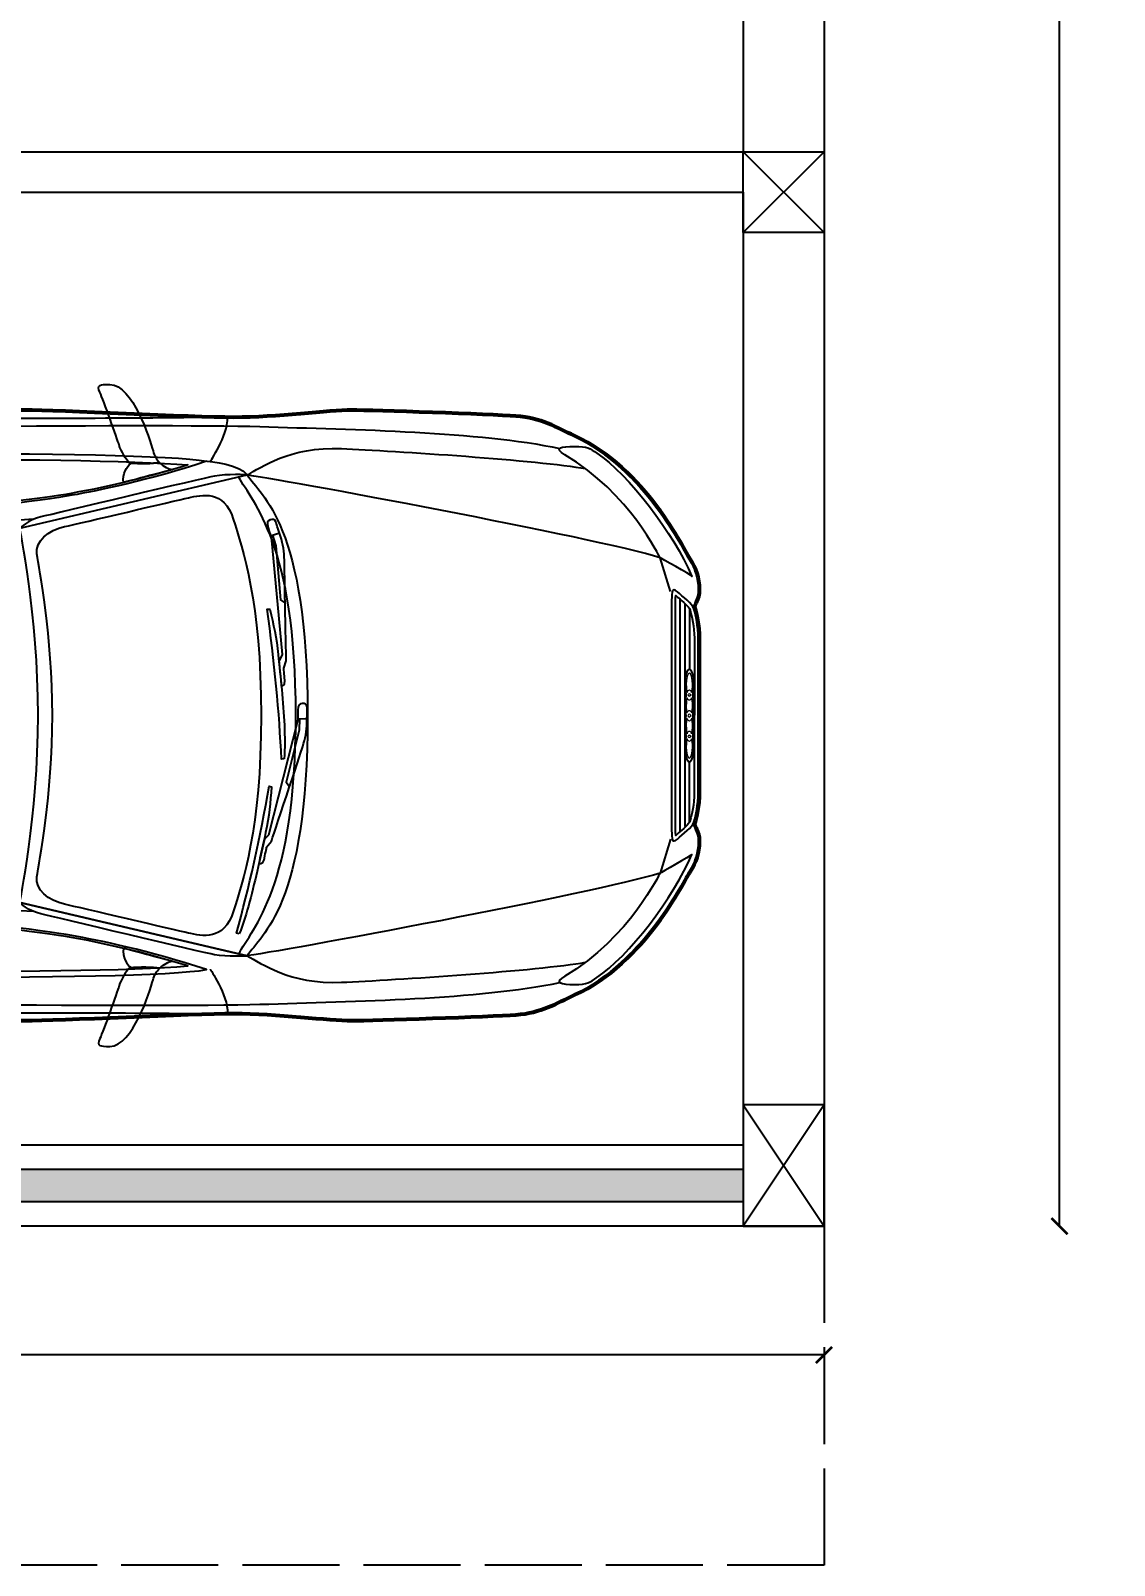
# Model space of a CAD drawing. Header units: inches. Extents: x -19338 to 11623, y -1285 to 3664.
# Drawn here: x 8581.7 to 8715.9, y 1915.4 to 2105.4 of the extents above; entities that cross this region are included whole.
import ezdxf

# ---------------------------------------------------------------- set-up
doc = ezdxf.new("R2010")
doc.units = ezdxf.units.IN
doc.header["$MEASUREMENT"] = 0
doc.linetypes.add('ACAD_ISO02W100', pattern=[15, 12, -3])
doc.layers.get('0').update_dxf_attribs({"color": 18})
doc.layers.add('C', color=141, linetype='Continuous')
doc.layers.add('C1', color=10, linetype='Continuous')
doc.layers.add('Dot Line', color=210, linetype='ACAD_ISO02W100', plot=False)
doc.styles.get("Standard").update_dxf_attribs({"font": 'arial.ttf'})
doc.dimstyles.get("Standard").update_dxf_attribs({"dimtxt": 3, "dimasz": 2, "dimexe": 0.18, "dimexo": 0.0625, "dimgap": 0.09, "dimtad": 0, "dimtih": 1, "dimtoh": 1, "dimdsep": 46, "dimlunit": 3, "dimtxsty": 'Standard', "dimblk": 'ARCHTICK', "dimcen": 0.09, "dimse1": 1, "dimse2": 1, "dimclrd": 2, "dimadec": 0, "dimazin": 0, "dimtfac": 1, "dimtofl": 0, "dimtmove": 0, "dimatfit": 3, "dimfxl": 1, "dimtolj": 1, "dimtzin": 0, "dimarcsym": 0})

# ---------------------------------------------------------------- blocks, each defined once
blk = doc.blocks.new('_ArchTick')
at = {"color": 0, "linetype": 'ByBlock', "const_width": 0.15}
blk.add_lwpolyline([(-0.5, -0.5), (0.5, 0.5)], dxfattribs=at)
blk = doc.blocks.new('*D72')
at = {"color": 2, "lineweight": -2, "transparency": 16777216}
for p, q in [((8307.92, 1941.42), (8491.28, 1941.42)), ((8679.92, 1941.42), (8496.55, 1941.42))]:
    blk.add_line(p, q, dxfattribs=at)
at = {"layer": 'Defpoints', "color": 0, "transparency": 16777216}
for p in [(8307.92, 1957.37), (8679.92, 1957.37), (8679.92, 1941.42)]:
    blk.add_point(p, dxfattribs=at)
at = {"color": 2, "lineweight": -2, "transparency": 16777216, "xscale": 2, "yscale": 2, "zscale": 2, "rotation": 180}
blk.add_blockref('_ArchTick', (8307.92, 1941.42), dxfattribs=at)
at = {"color": 2, "lineweight": -2, "transparency": 16777216, "xscale": 2, "yscale": 2, "zscale": 2}
blk.add_blockref('_ArchTick', (8679.92, 1941.42), dxfattribs=at)
at = {"color": 0, "transparency": 16777216, "insert": (8493.92, 1941.42), "char_height": 3, "attachment_point": 5}
blk.add_mtext("\\A1;31'", dxfattribs=at)
blk = doc.blocks.new('*D75')
at = {"color": 2, "lineweight": -2, "transparency": 16777216}
for p, q in [((8709.07, 2567.37), (8709.07, 2264)), ((8709.07, 1957.37), (8709.07, 2260.75))]:
    blk.add_line(p, q, dxfattribs=at)
at = {"layer": 'Defpoints', "color": 0, "transparency": 16777216}
for p in [(8679.92, 2567.37), (8679.92, 1957.37), (8709.07, 1957.37)]:
    blk.add_point(p, dxfattribs=at)
at = {"color": 2, "lineweight": -2, "transparency": 16777216, "xscale": 2, "yscale": 2, "zscale": 2}
for p, rotation in [((8709.07, 2567.37), 90), ((8709.07, 1957.37), 270)]:
    blk.add_blockref('_ArchTick', p, dxfattribs=dict(at, rotation=rotation))
at = {"color": 0, "transparency": 16777216, "insert": (8709.07, 2262.37), "char_height": 3, "attachment_point": 5}
blk.add_mtext('\\A1;50\'-10"', dxfattribs=at)
blk = doc.blocks.new('A$C0B5925C7')
at = {"lineweight": 25}
for points, knots in [([(2.9938, 1.7731), (2.9854, 1.7819), (2.9782, 1.7934), (2.9742, 1.808), (2.9742, 1.808), (2.9645, 1.8444), (2.9131, 2.0083), (2.8428, 2.0102), (2.8428, 2.0102), (2.8129, 2.0102), (2.8025, 2.0096), (2.8129, 1.9862), (2.8129, 1.9862), (2.8233, 1.9628), (2.8656, 1.8451), (2.8714, 1.8255), (2.8714, 1.8255), (2.8768, 1.8076), (2.8926, 1.781), (2.9032, 1.7713), (2.9032, 1.7713), (2.9322, 1.769), (2.9744, 1.7694), (2.9938, 1.7731)], [0, 0, 0, 0, 0.166667, 0.166667, 0.166667, 0.166667, 0.333333, 0.333333, 0.333333, 0.333333, 0.5, 0.5, 0.5, 0.5, 0.666667, 0.666667, 0.666667, 0.666667, 0.833333, 0.833333, 0.833333, 0.833333, 1, 1, 1, 1]), ([(0.3845, 1.7931), (0.5553, 1.8273), (0.9012, 1.8636), (1.2614, 1.8698), (1.2614, 1.8698), (1.6217, 1.876), (3.0067, 1.8915), (3.2986, 1.8822), (3.2986, 1.8822), (3.5906, 1.8729), (3.9588, 1.8677), (4.2095, 1.816)], [0, 0, 0, 0, 0.333333, 0.333333, 0.333333, 0.333333, 0.666667, 0.666667, 0.666667, 0.666667, 1, 1, 1, 1]), ([(3.2603, 1.7355), (3.3026, 1.7567), (3.3871, 1.8223), (3.5468, 1.8153), (3.5468, 1.8153), (3.7065, 1.8083), (4.147, 1.78), (4.2872, 1.7545)], [0, 0, 0, 0, 0.5, 0.5, 0.5, 0.5, 1, 1, 1, 1]), ([(4.2543, 1.822), (4.2139, 1.822), (4.1894, 1.8174), (4.2245, 1.7967), (4.2245, 1.7967), (4.4212, 1.6805), (4.5136, 1.4839), (4.5136, 1.4839), (4.5136, 1.4839), (4.5136, 1.4839), (4.6091, 1.4307), (4.6104, 1.4273), (4.6104, 1.4273), (4.5555, 1.557), (4.4172, 1.7392), (4.3213, 1.8012), (4.3213, 1.8012), (4.302, 1.8161), (4.2923, 1.822), (4.2543, 1.822)], [0, 0, 0, 0, 0.2, 0.2, 0.2, 0.2, 0.4, 0.4, 0.4, 0.4, 0.6, 0.6, 0.6, 0.6, 0.8, 0.8, 0.8, 0.8, 1, 1, 1, 1]), ([(1.1717, 1.7605), (1.1433, 1.7569), (1.1175, 1.7393), (1.1717, 1.7205), (1.1717, 1.7205), (1.2259, 1.7017), (1.3365, 1.6711), (1.3836, 1.6616), (1.3836, 1.6616), (1.4307, 1.6522), (1.5861, 1.624), (1.6638, 1.6193), (1.6638, 1.6193), (1.7415, 1.6146), (2.1395, 1.6193), (2.2337, 1.6193), (2.2337, 1.6193), (2.3278, 1.6193), (2.6504, 1.6593), (2.7281, 1.6734), (2.7281, 1.6734), (2.8058, 1.6875), (2.9612, 1.7181), (3.1363, 1.7771), (3.1363, 1.7771), (2.9424, 1.8123), (1.5414, 1.8076), (1.1717, 1.7605)], [0, 0, 0, 0, 0.142857, 0.142857, 0.142857, 0.142857, 0.285714, 0.285714, 0.285714, 0.285714, 0.428571, 0.428571, 0.428571, 0.428571, 0.571429, 0.571429, 0.571429, 0.571429, 0.714286, 0.714286, 0.714286, 0.714286, 0.857143, 0.857143, 0.857143, 0.857143, 1, 1, 1, 1]), ([(1.1732, 1.7426), (1.1732, 1.7426), (1.1732, 1.7426), (1.1732, 1.7426), (1.1732, 1.7426), (1.1628, 1.7413), (1.1568, 1.7385), (1.1539, 1.7364), (1.1539, 1.7364), (1.1564, 1.7342), (1.1621, 1.7305), (1.1756, 1.7258), (1.1756, 1.7258), (1.2284, 1.7075), (1.3385, 1.6769), (1.386, 1.6674), (1.386, 1.6674), (1.4428, 1.6561), (1.5919, 1.6297), (1.6645, 1.6253), (1.6645, 1.6253), (1.7214, 1.6218), (1.9536, 1.6235), (2.1072, 1.6246), (2.1072, 1.6246), (2.1072, 1.6246), (2.2337, 1.6253), (2.2337, 1.6253), (2.2337, 1.6253), (2.3276, 1.6253), (2.6517, 1.6657), (2.726, 1.6792), (2.726, 1.6792), (2.8502, 1.7018), (2.9685, 1.7311), (3.0794, 1.7657), (3.0794, 1.7657), (2.7581, 1.7934), (1.5158, 1.7862), (1.1732, 1.7426)], [0, 0, 0, 0, 0.1, 0.1, 0.1, 0.1, 0.2, 0.2, 0.2, 0.2, 0.3, 0.3, 0.3, 0.3, 0.4, 0.4, 0.4, 0.4, 0.5, 0.5, 0.5, 0.5, 0.6, 0.6, 0.6, 0.6, 0.7, 0.7, 0.7, 0.7, 0.8, 0.8, 0.8, 0.8, 0.9, 0.9, 0.9, 0.9, 1, 1, 1, 1]), ([(2.9938, 1.7731), (2.9744, 1.7694), (2.9322, 1.769), (2.9032, 1.7713), (2.9032, 1.7713), (2.9041, 1.7705), (2.9051, 1.7695), (2.9059, 1.769), (2.9059, 1.769), (2.8949, 1.7638), (2.8803, 1.737), (2.8843, 1.7123), (2.8843, 1.7123), (2.8978, 1.7156), (3.0326, 1.7516), (3.0326, 1.7516), (3.0326, 1.7516), (3.0214, 1.753), (3.0063, 1.76), (2.9938, 1.7731)], [0, 0, 0, 0, 0.2, 0.2, 0.2, 0.2, 0.4, 0.4, 0.4, 0.4, 0.6, 0.6, 0.6, 0.6, 0.8, 0.8, 0.8, 0.8, 1, 1, 1, 1]), ([(3.2603, 1.7355), (3.2603, 1.7355), (2.5695, 1.5733), (2.5695, 1.5733), (2.5695, 1.5733), (2.5695, 1.5733), (2.5946, 1.5987), (2.634, 1.6079), (2.634, 1.6079), (2.6734, 1.6172), (3.1237, 1.7248), (3.1608, 1.7317), (3.1608, 1.7317), (3.1978, 1.7387), (3.2603, 1.7355), (3.2603, 1.7355)], [0, 0, 0, 0, 0.25, 0.25, 0.25, 0.25, 0.5, 0.5, 0.5, 0.5, 0.75, 0.75, 0.75, 0.75, 1, 1, 1, 1]), ([(2.6251, 1.0051), (2.6251, 0.6975), (2.5695, 0.4369), (2.5695, 0.4369), (2.5695, 0.4369), (2.5695, 0.4369), (3.2603, 0.2747), (3.2603, 0.2747), (3.2603, 0.2747), (3.302, 0.3396), (3.4434, 0.4241), (3.4434, 1.0051), (3.4434, 1.0051), (3.4434, 1.5861), (3.302, 1.6706), (3.2603, 1.7355), (3.2603, 1.7355), (3.2603, 1.7355), (2.5695, 1.5733), (2.5695, 1.5733), (2.5695, 1.5733), (2.5695, 1.5733), (2.6251, 1.3127), (2.6251, 1.0051)], [0, 0, 0, 0, 0.166667, 0.166667, 0.166667, 0.166667, 0.333333, 0.333333, 0.333333, 0.333333, 0.5, 0.5, 0.5, 0.5, 0.666667, 0.666667, 0.666667, 0.666667, 0.833333, 0.833333, 0.833333, 0.833333, 1, 1, 1, 1]), ([(3.2342, 0.2809), (3.2762, 0.3599), (3.4077, 0.4819), (3.4077, 1.0051), (3.4077, 1.0051), (3.4077, 1.5283), (3.2762, 1.6504), (3.2342, 1.7294)], [0, 0, 0, 0, 0.5, 0.5, 0.5, 0.5, 1, 1, 1, 1]), ([(2.6117, 1.6006), (2.1722, 1.5762), (1.4811, 1.5991), (1.3408, 1.6044), (1.3408, 1.6044), (1.2006, 1.6097), (0.7241, 1.6955), (0.4054, 1.6326)], [0, 0, 0, 0, 0.5, 0.5, 0.5, 0.5, 1, 1, 1, 1]), ([(2.6686, 1.0051), (2.6686, 0.761), (2.6285, 0.5611), (2.6215, 0.5149), (2.6215, 0.5149), (2.6158, 0.4771), (2.6567, 0.4422), (2.7056, 0.4317), (2.7056, 0.4317), (2.7546, 0.4211), (3.0404, 0.3536), (3.0814, 0.3444), (3.0814, 0.3444), (3.1225, 0.3351), (3.19, 0.3192), (3.2177, 0.4092), (3.2177, 0.4092), (3.2455, 0.4991), (3.3024, 0.6581), (3.3024, 1.0051), (3.3024, 1.0051), (3.3024, 1.3522), (3.2455, 1.5111), (3.2177, 1.6011), (3.2177, 1.6011), (3.19, 1.691), (3.1225, 1.6751), (3.0814, 1.6659), (3.0814, 1.6659), (3.0404, 1.6566), (2.7546, 1.5892), (2.7056, 1.5786), (2.7056, 1.5786), (2.6567, 1.568), (2.6158, 1.5331), (2.6215, 1.4954), (2.6215, 1.4954), (2.6285, 1.4491), (2.6686, 1.2493), (2.6686, 1.0051)], [0, 0, 0, 0, 0.1, 0.1, 0.1, 0.1, 0.2, 0.2, 0.2, 0.2, 0.3, 0.3, 0.3, 0.3, 0.4, 0.4, 0.4, 0.4, 0.5, 0.5, 0.5, 0.5, 0.6, 0.6, 0.6, 0.6, 0.7, 0.7, 0.7, 0.7, 0.8, 0.8, 0.8, 0.8, 0.9, 0.9, 0.9, 0.9, 1, 1, 1, 1]), ([(3.361, 1.5493), (3.3701, 1.5234), (3.3724, 1.5021), (3.3732, 1.4762), (3.3732, 1.4762), (3.3732, 1.4572), (3.3785, 1.1707), (3.3785, 1.1707), (3.3785, 1.1707), (3.3785, 1.1707), (3.3709, 1.1486), (3.3709, 1.1486), (3.3709, 1.1486), (3.3709, 1.1486), (3.3739, 1.1235), (3.3747, 1.1098), (3.3747, 1.1098), (3.3762, 1.0961), (3.364, 1.0938), (3.364, 1.0938), (3.364, 1.0938), (3.364, 1.0938), (3.3564, 1.1692), (3.3564, 1.1692), (3.3564, 1.1692), (3.3564, 1.1692), (3.3663, 1.1898), (3.3663, 1.1898), (3.3663, 1.1898), (3.3663, 1.1898), (3.3328, 1.5478), (3.3328, 1.5478), (3.3328, 1.5478), (3.3328, 1.5478), (3.329, 1.5585), (3.3236, 1.5752), (3.3236, 1.5752), (3.3183, 1.5912), (3.3229, 1.5966), (3.3297, 1.5988), (3.3297, 1.5988), (3.3373, 1.6011), (3.3435, 1.6027), (3.3472, 1.5928), (3.3472, 1.5928), (3.3503, 1.5829), (3.3556, 1.5661), (3.361, 1.5493)], [0, 0, 0, 0, 0.083333, 0.083333, 0.083333, 0.083333, 0.166667, 0.166667, 0.166667, 0.166667, 0.25, 0.25, 0.25, 0.25, 0.333333, 0.333333, 0.333333, 0.333333, 0.416667, 0.416667, 0.416667, 0.416667, 0.5, 0.5, 0.5, 0.5, 0.583333, 0.583333, 0.583333, 0.583333, 0.666667, 0.666667, 0.666667, 0.666667, 0.75, 0.75, 0.75, 0.75, 0.833333, 0.833333, 0.833333, 0.833333, 0.916667, 0.916667, 0.916667, 0.916667, 1, 1, 1, 1]), ([(3.3366, 1.5524), (3.3366, 1.5524), (3.3472, 1.5196), (3.3472, 1.5196), (3.3472, 1.5196), (3.3472, 1.5196), (3.3617, 1.3558), (3.3617, 1.3558), (3.3617, 1.3558), (3.3617, 1.3558), (3.3747, 1.3467), (3.3747, 1.3467)], [0, 0, 0, 0, 0.333333, 0.333333, 0.333333, 0.333333, 0.666667, 0.666667, 0.666667, 0.666667, 1, 1, 1, 1]), ([(4.6297, 1.0013), (4.6297, 1.0013), (4.6297, 0.7709), (4.6297, 0.7709), (4.6297, 0.7709), (4.6297, 0.7339), (4.6212, 0.7004), (4.6172, 0.6842), (4.6172, 0.6842), (4.6172, 0.6842), (4.6164, 0.6812), (4.6164, 0.6812), (4.6164, 0.6812), (4.6117, 0.6665), (4.5822, 0.6438), (4.5663, 0.6295), (4.5663, 0.6295), (4.5505, 0.6151), (4.5489, 0.6295), (4.5489, 0.6552), (4.5489, 0.6552), (4.5489, 0.6809), (4.5489, 1.0051), (4.5489, 1.0051), (4.5489, 1.0051), (4.5489, 1.0051), (4.5489, 1.3294), (4.5489, 1.3551), (4.5489, 1.3551), (4.5489, 1.3808), (4.5505, 1.3951), (4.5663, 1.3808), (4.5663, 1.3808), (4.5822, 1.3664), (4.6117, 1.3437), (4.6164, 1.3291), (4.6164, 1.3291), (4.6164, 1.3291), (4.6172, 1.326), (4.6172, 1.326), (4.6172, 1.326), (4.6212, 1.3099), (4.6297, 1.2763), (4.6297, 1.2394), (4.6297, 1.2394), (4.6297, 1.2394), (4.6297, 1.0089), (4.6297, 1.0089), (4.6297, 1.0089), (4.6297, 1.0089), (4.6297, 1.0013), (4.6297, 1.0013)], [0, 0, 0, 0, 0.076923, 0.076923, 0.076923, 0.076923, 0.153846, 0.153846, 0.153846, 0.153846, 0.230769, 0.230769, 0.230769, 0.230769, 0.307692, 0.307692, 0.307692, 0.307692, 0.384615, 0.384615, 0.384615, 0.384615, 0.461538, 0.461538, 0.461538, 0.461538, 0.538462, 0.538462, 0.538462, 0.538462, 0.615385, 0.615385, 0.615385, 0.615385, 0.692308, 0.692308, 0.692308, 0.692308, 0.769231, 0.769231, 0.769231, 0.769231, 0.846154, 0.846154, 0.846154, 0.846154, 0.923077, 0.923077, 0.923077, 0.923077, 1, 1, 1, 1]), ([(4.561, 1.3551), (4.561, 1.3551), (4.561, 1.3551), (4.561, 1.3551), (4.561, 1.3551), (4.561, 1.3551), (4.561, 0.6552), (4.561, 0.6552), (4.561, 0.6552), (4.561, 0.6493), (4.5611, 0.6447), (4.5613, 0.641), (4.5613, 0.641), (4.5646, 0.6439), (4.5696, 0.6482), (4.5696, 0.6482), (4.5696, 0.6482), (4.5818, 0.6588), (4.6022, 0.6763), (4.6049, 0.6848), (4.6049, 0.6848), (4.6049, 0.6848), (4.6055, 0.6872), (4.6055, 0.6872), (4.6055, 0.6872), (4.6095, 0.7029), (4.6177, 0.7354), (4.6177, 0.7709), (4.6177, 0.7709), (4.6177, 0.7709), (4.6178, 1.2394), (4.6178, 1.2394), (4.6178, 1.2394), (4.6178, 1.2748), (4.6095, 1.3074), (4.6055, 1.323), (4.6055, 1.323), (4.6055, 1.323), (4.6047, 1.3261), (4.6047, 1.3261), (4.6047, 1.3261), (4.6023, 1.3339), (4.5818, 1.3515), (4.5696, 1.362), (4.5696, 1.362), (4.5696, 1.362), (4.5646, 1.3664), (4.5613, 1.3692), (4.5613, 1.3692), (4.5611, 1.3655), (4.561, 1.361), (4.561, 1.3551)], [0, 0, 0, 0, 0.076923, 0.076923, 0.076923, 0.076923, 0.153846, 0.153846, 0.153846, 0.153846, 0.230769, 0.230769, 0.230769, 0.230769, 0.307692, 0.307692, 0.307692, 0.307692, 0.384615, 0.384615, 0.384615, 0.384615, 0.461538, 0.461538, 0.461538, 0.461538, 0.538462, 0.538462, 0.538462, 0.538462, 0.615385, 0.615385, 0.615385, 0.615385, 0.692308, 0.692308, 0.692308, 0.692308, 0.769231, 0.769231, 0.769231, 0.769231, 0.846154, 0.846154, 0.846154, 0.846154, 0.923077, 0.923077, 0.923077, 0.923077, 1, 1, 1, 1]), ([(3.3724, 0.8729), (3.377, 0.9384), (3.3716, 1.01), (3.3648, 1.0839), (3.3648, 1.0839), (3.361, 1.1197), (3.3579, 1.1555), (3.3541, 1.1905), (3.3541, 1.1905), (3.3495, 1.24), (3.3396, 1.2819), (3.329, 1.3276), (3.329, 1.3276), (3.329, 1.3276), (3.3206, 1.3276), (3.3206, 1.3276), (3.3206, 1.3276), (3.3427, 1.1722), (3.3579, 1.0107), (3.364, 0.8721), (3.364, 0.8721), (3.364, 0.8721), (3.3724, 0.8729), (3.3724, 0.8729)], [0, 0, 0, 0, 0.166667, 0.166667, 0.166667, 0.166667, 0.333333, 0.333333, 0.333333, 0.333333, 0.5, 0.5, 0.5, 0.5, 0.666667, 0.666667, 0.666667, 0.666667, 0.833333, 0.833333, 0.833333, 0.833333, 1, 1, 1, 1]), ([(3.441, 0.9841), (3.441, 0.9559), (3.4364, 0.9353), (3.4288, 0.9109), (3.4288, 0.9109), (3.4235, 0.8927), (3.3335, 0.623), (3.3335, 0.623), (3.3335, 0.623), (3.3335, 0.623), (3.319, 0.6047), (3.319, 0.6047), (3.319, 0.6047), (3.319, 0.6047), (3.3145, 0.5803), (3.3114, 0.5666), (3.3114, 0.5666), (3.3076, 0.5529), (3.2954, 0.5544), (3.2954, 0.5544), (3.2954, 0.5544), (3.2954, 0.5544), (3.3122, 0.6291), (3.3122, 0.6291), (3.3122, 0.6291), (3.3122, 0.6291), (3.3244, 0.6413), (3.3244, 0.6413), (3.3244, 0.6413), (3.3244, 0.6413), (3.4136, 0.9917), (3.4136, 0.9917), (3.4136, 0.9917), (3.4136, 0.9917), (3.4136, 1.0031), (3.4136, 1.0206), (3.4136, 1.0206), (3.4143, 1.0382), (3.4204, 1.0412), (3.4273, 1.0412), (3.4273, 1.0412), (3.4349, 1.0412), (3.4418, 1.0404), (3.4418, 1.0298), (3.4418, 1.0298), (3.4425, 1.0191), (3.4418, 1.0016), (3.441, 0.9841)], [0, 0, 0, 0, 0.083333, 0.083333, 0.083333, 0.083333, 0.166667, 0.166667, 0.166667, 0.166667, 0.25, 0.25, 0.25, 0.25, 0.333333, 0.333333, 0.333333, 0.333333, 0.416667, 0.416667, 0.416667, 0.416667, 0.5, 0.5, 0.5, 0.5, 0.583333, 0.583333, 0.583333, 0.583333, 0.666667, 0.666667, 0.666667, 0.666667, 0.75, 0.75, 0.75, 0.75, 0.833333, 0.833333, 0.833333, 0.833333, 0.916667, 0.916667, 0.916667, 0.916667, 1, 1, 1, 1]), ([(3.4189, 0.9955), (3.4189, 0.9955), (3.4181, 0.9605), (3.4181, 0.9605), (3.4181, 0.9605), (3.4181, 0.9605), (3.3785, 0.802), (3.3785, 0.802), (3.3785, 0.802), (3.3785, 0.802), (3.3884, 0.7891), (3.3884, 0.7891)], [0, 0, 0, 0, 0.333333, 0.333333, 0.333333, 0.333333, 0.666667, 0.666667, 0.666667, 0.666667, 1, 1, 1, 1]), ([(3.236, 0.3419), (3.2596, 0.4028), (3.2771, 0.4722), (3.2931, 0.5453), (3.2931, 0.5453), (3.3007, 0.5803), (3.3091, 0.6154), (3.316, 0.6497), (3.316, 0.6497), (3.3267, 0.6976), (3.3305, 0.7411), (3.3343, 0.7883), (3.3343, 0.7883), (3.3343, 0.7883), (3.3267, 0.7906), (3.3267, 0.7906), (3.3267, 0.7906), (3.3, 0.6359), (3.2649, 0.4782), (3.2276, 0.3442), (3.2276, 0.3442), (3.2276, 0.3442), (3.236, 0.3419), (3.236, 0.3419)], [0, 0, 0, 0, 0.166667, 0.166667, 0.166667, 0.166667, 0.333333, 0.333333, 0.333333, 0.333333, 0.5, 0.5, 0.5, 0.5, 0.666667, 0.666667, 0.666667, 0.666667, 0.833333, 0.833333, 0.833333, 0.833333, 1, 1, 1, 1]), ([(4.2543, 0.1882), (4.2139, 0.1882), (4.1894, 0.1928), (4.2245, 0.2135), (4.2245, 0.2135), (4.4212, 0.3297), (4.5136, 0.5263), (4.5136, 0.5263), (4.5136, 0.5263), (4.5136, 0.5263), (4.6091, 0.5796), (4.6104, 0.5829), (4.6104, 0.5829), (4.5555, 0.4532), (4.4172, 0.271), (4.3213, 0.2091), (4.3213, 0.2091), (4.302, 0.1942), (4.2923, 0.1882), (4.2543, 0.1882)], [0, 0, 0, 0, 0.2, 0.2, 0.2, 0.2, 0.4, 0.4, 0.4, 0.4, 0.6, 0.6, 0.6, 0.6, 0.8, 0.8, 0.8, 0.8, 1, 1, 1, 1]), ([(2.6117, 0.4097), (2.1722, 0.434), (1.4811, 0.4111), (1.3408, 0.4058), (1.3408, 0.4058), (1.2006, 0.4005), (0.7241, 0.3147), (0.4054, 0.3776)], [0, 0, 0, 0, 0.5, 0.5, 0.5, 0.5, 1, 1, 1, 1]), ([(3.2603, 0.2747), (3.2603, 0.2747), (2.5695, 0.4369), (2.5695, 0.4369), (2.5695, 0.4369), (2.5695, 0.4369), (2.5946, 0.4116), (2.634, 0.4023), (2.634, 0.4023), (2.6734, 0.393), (3.1237, 0.2854), (3.1608, 0.2785), (3.1608, 0.2785), (3.1978, 0.2715), (3.2603, 0.2747), (3.2603, 0.2747)], [0, 0, 0, 0, 0.25, 0.25, 0.25, 0.25, 0.5, 0.5, 0.5, 0.5, 0.75, 0.75, 0.75, 0.75, 1, 1, 1, 1]), ([(1.1717, 0.2497), (1.1433, 0.2534), (1.1175, 0.2709), (1.1717, 0.2898), (1.1717, 0.2898), (1.2259, 0.3086), (1.3365, 0.3392), (1.3836, 0.3486), (1.3836, 0.3486), (1.4307, 0.358), (1.5861, 0.3863), (1.6638, 0.391), (1.6638, 0.391), (1.7415, 0.3957), (2.1395, 0.391), (2.2337, 0.391), (2.2337, 0.391), (2.3278, 0.391), (2.6504, 0.3509), (2.7281, 0.3368), (2.7281, 0.3368), (2.8058, 0.3227), (2.9612, 0.2921), (3.1363, 0.2332), (3.1363, 0.2332), (2.9424, 0.198), (1.5414, 0.2027), (1.1717, 0.2497)], [0, 0, 0, 0, 0.142857, 0.142857, 0.142857, 0.142857, 0.285714, 0.285714, 0.285714, 0.285714, 0.428571, 0.428571, 0.428571, 0.428571, 0.571429, 0.571429, 0.571429, 0.571429, 0.714286, 0.714286, 0.714286, 0.714286, 0.857143, 0.857143, 0.857143, 0.857143, 1, 1, 1, 1]), ([(1.1732, 0.2676), (1.1732, 0.2676), (1.1732, 0.2676), (1.1732, 0.2676), (1.1732, 0.2676), (1.1628, 0.269), (1.1568, 0.2718), (1.1539, 0.2738), (1.1539, 0.2738), (1.1564, 0.276), (1.1621, 0.2797), (1.1756, 0.2844), (1.1756, 0.2844), (1.2284, 0.3028), (1.3385, 0.3333), (1.386, 0.3428), (1.386, 0.3428), (1.4428, 0.3542), (1.5919, 0.3806), (1.6645, 0.385), (1.6645, 0.385), (1.7214, 0.3884), (1.9536, 0.3868), (2.1072, 0.3857), (2.1072, 0.3857), (2.1072, 0.3857), (2.2337, 0.385), (2.2337, 0.385), (2.2337, 0.385), (2.3276, 0.385), (2.6517, 0.3445), (2.726, 0.331), (2.726, 0.331), (2.8502, 0.3084), (2.9685, 0.2792), (3.0794, 0.2445), (3.0794, 0.2445), (2.7581, 0.2169), (1.5158, 0.224), (1.1732, 0.2676)], [0, 0, 0, 0, 0.1, 0.1, 0.1, 0.1, 0.2, 0.2, 0.2, 0.2, 0.3, 0.3, 0.3, 0.3, 0.4, 0.4, 0.4, 0.4, 0.5, 0.5, 0.5, 0.5, 0.6, 0.6, 0.6, 0.6, 0.7, 0.7, 0.7, 0.7, 0.8, 0.8, 0.8, 0.8, 0.9, 0.9, 0.9, 0.9, 1, 1, 1, 1]), ([(2.9938, 0.2371), (2.9744, 0.2409), (2.9322, 0.2412), (2.9032, 0.2389), (2.9032, 0.2389), (2.9041, 0.2398), (2.9051, 0.2407), (2.9059, 0.2413), (2.9059, 0.2413), (2.8949, 0.2465), (2.8803, 0.2733), (2.8843, 0.2979), (2.8843, 0.2979), (2.8978, 0.2947), (3.0326, 0.2587), (3.0326, 0.2587), (3.0326, 0.2587), (3.0214, 0.2572), (3.0063, 0.2502), (2.9938, 0.2371)], [0, 0, 0, 0, 0.2, 0.2, 0.2, 0.2, 0.4, 0.4, 0.4, 0.4, 0.6, 0.6, 0.6, 0.6, 0.8, 0.8, 0.8, 0.8, 1, 1, 1, 1]), ([(2.9938, 0.2371), (2.9854, 0.2283), (2.9782, 0.2169), (2.9742, 0.2023), (2.9742, 0.2023), (2.9645, 0.1658), (2.9131, 0.002), (2.8428, 0), (2.8428, 0), (2.8129, 0), (2.8025, 0.0006), (2.8129, 0.0241), (2.8129, 0.0241), (2.8233, 0.0475), (2.8656, 0.1652), (2.8714, 0.1847), (2.8714, 0.1847), (2.8768, 0.2027), (2.8926, 0.2292), (2.9032, 0.2389), (2.9032, 0.2389), (2.9322, 0.2412), (2.9744, 0.2409), (2.9938, 0.2371)], [0, 0, 0, 0, 0.166667, 0.166667, 0.166667, 0.166667, 0.333333, 0.333333, 0.333333, 0.333333, 0.5, 0.5, 0.5, 0.5, 0.666667, 0.666667, 0.666667, 0.666667, 0.833333, 0.833333, 0.833333, 0.833333, 1, 1, 1, 1]), ([(3.2603, 0.2747), (3.3026, 0.2536), (3.3871, 0.1879), (3.5468, 0.1949), (3.5468, 0.1949), (3.7065, 0.2019), (4.147, 0.2303), (4.2872, 0.2557)], [0, 0, 0, 0, 0.5, 0.5, 0.5, 0.5, 1, 1, 1, 1]), ([(0.3845, 0.2171), (0.5553, 0.183), (0.9012, 0.1466), (1.2614, 0.1404), (1.2614, 0.1404), (1.6217, 0.1342), (3.0067, 0.1187), (3.2986, 0.128), (3.2986, 0.128), (3.5906, 0.1373), (3.9588, 0.1425), (4.2095, 0.1942)], [0, 0, 0, 0, 0.333333, 0.333333, 0.333333, 0.333333, 0.666667, 0.666667, 0.666667, 0.666667, 1, 1, 1, 1])]:
    blk.add_open_spline(points, degree=3, knots=knots, dxfattribs=at)
at = {"lineweight": 53}
blk.add_open_spline([(0, 1.0051), (0.0074, 1.6846), (0.2359, 1.7833), (0.3865, 1.825), (0.3865, 1.825), (0.4753, 1.8522), (0.5461, 1.8739), (0.5824, 1.8848), (0.5824, 1.8848), (0.6186, 1.8957), (0.7293, 1.9192), (0.8218, 1.9211), (0.8218, 1.9211), (0.9143, 1.9229), (1.4659, 1.9319), (1.6181, 1.9319), (1.6181, 1.9319), (1.7704, 1.9319), (2.4835, 1.9319), (2.585, 1.9319), (2.585, 1.9319), (2.6864, 1.9319), (3.0911, 1.9102), (3.2199, 1.9102), (3.2199, 1.9102), (3.3487, 1.9102), (3.5102, 1.9319), (3.5772, 1.9319), (3.5772, 1.9319), (3.6442, 1.9319), (3.998, 1.9193), (4.076, 1.9138), (4.076, 1.9138), (4.1541, 1.9084), (4.1983, 1.8792), (4.2538, 1.854), (4.2538, 1.854), (4.4697, 1.7561), (4.5876, 1.5059), (4.6057, 1.4787), (4.6057, 1.4787), (4.6239, 1.4515), (4.6337, 1.4226), (4.6337, 1.3881), (4.6337, 1.3881), (4.6337, 1.3535), (4.6166, 1.3445), (4.6202, 1.33), (4.6202, 1.33), (4.6239, 1.3155), (4.6337, 1.2794), (4.6337, 1.2394), (4.6337, 1.2394), (4.6337, 1.1994), (4.6337, 1.0051), (4.6337, 1.0051), (4.6337, 1.0051), (4.6337, 1.0051), (4.6337, 0.8109), (4.6337, 0.7709), (4.6337, 0.7709), (4.6337, 0.7308), (4.6239, 0.6947), (4.6202, 0.6802), (4.6202, 0.6802), (4.6166, 0.6657), (4.6337, 0.6568), (4.6337, 0.6222), (4.6337, 0.6222), (4.6337, 0.5876), (4.6239, 0.5587), (4.6057, 0.5315), (4.6057, 0.5315), (4.5876, 0.5043), (4.4697, 0.2542), (4.2538, 0.1563), (4.2538, 0.1563), (4.1983, 0.1311), (4.154, 0.1019), (4.076, 0.0964), (4.076, 0.0964), (3.998, 0.091), (3.6442, 0.0784), (3.5772, 0.0784), (3.5772, 0.0784), (3.5102, 0.0784), (3.3487, 0.1001), (3.2199, 0.1001), (3.2199, 0.1001), (3.0911, 0.1001), (2.6864, 0.0784), (2.585, 0.0784), (2.585, 0.0784), (2.4835, 0.0784), (1.7704, 0.0784), (1.6181, 0.0784), (1.6181, 0.0784), (1.4659, 0.0784), (0.9143, 0.0874), (0.8218, 0.0892), (0.8218, 0.0892), (0.7293, 0.091), (0.6186, 0.1145), (0.5824, 0.1254), (0.5824, 0.1254), (0.5461, 0.1363), (0.4753, 0.1581), (0.3865, 0.1853), (0.3865, 0.1853), (0.2359, 0.2269), (0.0074, 0.3256), (0, 1.0051)], degree=3, knots=[0, 0, 0, 0, 0.035714, 0.035714, 0.035714, 0.035714, 0.071429, 0.071429, 0.071429, 0.071429, 0.107143, 0.107143, 0.107143, 0.107143, 0.142857, 0.142857, 0.142857, 0.142857, 0.178571, 0.178571, 0.178571, 0.178571, 0.214286, 0.214286, 0.214286, 0.214286, 0.25, 0.25, 0.25, 0.25, 0.285714, 0.285714, 0.285714, 0.285714, 0.321429, 0.321429, 0.321429, 0.321429, 0.357143, 0.357143, 0.357143, 0.357143, 0.392857, 0.392857, 0.392857, 0.392857, 0.428571, 0.428571, 0.428571, 0.428571, 0.464286, 0.464286, 0.464286, 0.464286, 0.5, 0.5, 0.5, 0.5, 0.535714, 0.535714, 0.535714, 0.535714, 0.571429, 0.571429, 0.571429, 0.571429, 0.607143, 0.607143, 0.607143, 0.607143, 0.642857, 0.642857, 0.642857, 0.642857, 0.678571, 0.678571, 0.678571, 0.678571, 0.714286, 0.714286, 0.714286, 0.714286, 0.75, 0.75, 0.75, 0.75, 0.785714, 0.785714, 0.785714, 0.785714, 0.821429, 0.821429, 0.821429, 0.821429, 0.857143, 0.857143, 0.857143, 0.857143, 0.892857, 0.892857, 0.892857, 0.892857, 0.928571, 0.928571, 0.928571, 0.928571, 0.964286, 0.964286, 0.964286, 0.964286, 1, 1, 1, 1], dxfattribs=at)
at = {"lineweight": 25}
for points in [[(2.1344, 1.9094), (2.5554, 1.907), (2.974, 1.9073), (3.1425, 1.9116)], [(3.1473, 1.7758), (3.1473, 1.7758), (3.201, 1.8519), (3.201, 1.9103)], [(3.1251, 1.7783), (3.1569, 1.7748), (3.2359, 1.7673), (3.2603, 1.7355)], [(4.5136, 1.4839), (4.3231, 1.5438), (3.3474, 1.7252), (3.2521, 1.7358)], [(3.3312, 1.5509), (3.3312, 1.5509), (3.3579, 1.56), (3.3579, 1.56)], [(4.5452, 1.381), (4.5452, 1.381), (4.5136, 1.4839), (4.5136, 1.4839)], [(4.5741, 1.3581), (4.5741, 1.3581), (4.5741, 0.6529), (4.5741, 0.6529)], [(4.589, 1.3448), (4.589, 1.3448), (4.589, 0.6675), (4.589, 0.6675)], [(4.6032, 1.3291), (4.6032, 1.3291), (4.6032, 1.1458), (4.6032, 1.1458)], [(3.4136, 0.9955), (3.4136, 0.9955), (3.4418, 0.9947), (3.4418, 0.9947)], [(4.6032, 0.6812), (4.6032, 0.6812), (4.6032, 0.8644), (4.6032, 0.8644)], [(4.5452, 0.6292), (4.5452, 0.6292), (4.5136, 0.5263), (4.5136, 0.5263)], [(4.5136, 0.5263), (4.3231, 0.4665), (3.3474, 0.285), (3.2521, 0.2744)], [(3.1473, 0.2345), (3.1473, 0.2345), (3.201, 0.1584), (3.201, 0.0999)], [(2.1344, 0.1009), (2.5554, 0.1032), (2.974, 0.1029), (3.1425, 0.0987)]]:
    blk.add_open_spline(points, degree=3, dxfattribs=at)
for points, knots in [([(4.2543, 1.822), (4.2139, 1.822), (4.1894, 1.8174), (4.2245, 1.7967), (4.2245, 1.7967), (4.4212, 1.6805), (4.5136, 1.4839), (4.5136, 1.4839), (4.5136, 1.4839), (4.5136, 1.4839), (4.6091, 1.4307), (4.6104, 1.4273), (4.6104, 1.4273), (4.5555, 1.557), (4.4172, 1.7392), (4.3213, 1.8012), (4.3213, 1.8012), (4.302, 1.8161), (4.2923, 1.822), (4.2543, 1.822)], [0, 0, 0, 0, 0.2, 0.2, 0.2, 0.2, 0.4, 0.4, 0.4, 0.4, 0.6, 0.6, 0.6, 0.6, 0.8, 0.8, 0.8, 0.8, 1, 1, 1, 1]), ([(3.2603, 1.7355), (3.2603, 1.7355), (2.5695, 1.5733), (2.5695, 1.5733), (2.5695, 1.5733), (2.5695, 1.5733), (2.5946, 1.5987), (2.634, 1.6079), (2.634, 1.6079), (2.6734, 1.6172), (3.1237, 1.7248), (3.1608, 1.7317), (3.1608, 1.7317), (3.1978, 1.7387), (3.2603, 1.7355), (3.2603, 1.7355)], [0, 0, 0, 0, 0.25, 0.25, 0.25, 0.25, 0.5, 0.5, 0.5, 0.5, 0.75, 0.75, 0.75, 0.75, 1, 1, 1, 1]), ([(2.6251, 1.0051), (2.6251, 0.6975), (2.5695, 0.4369), (2.5695, 0.4369), (2.5695, 0.4369), (2.5695, 0.4369), (3.2603, 0.2747), (3.2603, 0.2747), (3.2603, 0.2747), (3.302, 0.3396), (3.4434, 0.4241), (3.4434, 1.0051), (3.4434, 1.0051), (3.4434, 1.5861), (3.302, 1.6706), (3.2603, 1.7355), (3.2603, 1.7355), (3.2603, 1.7355), (2.5695, 1.5733), (2.5695, 1.5733), (2.5695, 1.5733), (2.5695, 1.5733), (2.6251, 1.3127), (2.6251, 1.0051)], [0, 0, 0, 0, 0.166667, 0.166667, 0.166667, 0.166667, 0.333333, 0.333333, 0.333333, 0.333333, 0.5, 0.5, 0.5, 0.5, 0.666667, 0.666667, 0.666667, 0.666667, 0.833333, 0.833333, 0.833333, 0.833333, 1, 1, 1, 1]), ([(3.361, 1.5493), (3.3701, 1.5234), (3.3724, 1.5021), (3.3732, 1.4762), (3.3732, 1.4762), (3.3732, 1.4572), (3.3785, 1.1707), (3.3785, 1.1707), (3.3785, 1.1707), (3.3785, 1.1707), (3.3709, 1.1486), (3.3709, 1.1486), (3.3709, 1.1486), (3.3709, 1.1486), (3.3739, 1.1235), (3.3747, 1.1098), (3.3747, 1.1098), (3.3762, 1.0961), (3.364, 1.0938), (3.364, 1.0938), (3.364, 1.0938), (3.364, 1.0938), (3.3564, 1.1692), (3.3564, 1.1692), (3.3564, 1.1692), (3.3564, 1.1692), (3.3663, 1.1898), (3.3663, 1.1898), (3.3663, 1.1898), (3.3663, 1.1898), (3.3328, 1.5478), (3.3328, 1.5478), (3.3328, 1.5478), (3.3328, 1.5478), (3.329, 1.5585), (3.3236, 1.5752), (3.3236, 1.5752), (3.3183, 1.5912), (3.3229, 1.5966), (3.3297, 1.5988), (3.3297, 1.5988), (3.3373, 1.6011), (3.3435, 1.6027), (3.3472, 1.5928), (3.3472, 1.5928), (3.3503, 1.5829), (3.3556, 1.5661), (3.361, 1.5493)], [0, 0, 0, 0, 0.083333, 0.083333, 0.083333, 0.083333, 0.166667, 0.166667, 0.166667, 0.166667, 0.25, 0.25, 0.25, 0.25, 0.333333, 0.333333, 0.333333, 0.333333, 0.416667, 0.416667, 0.416667, 0.416667, 0.5, 0.5, 0.5, 0.5, 0.583333, 0.583333, 0.583333, 0.583333, 0.666667, 0.666667, 0.666667, 0.666667, 0.75, 0.75, 0.75, 0.75, 0.833333, 0.833333, 0.833333, 0.833333, 0.916667, 0.916667, 0.916667, 0.916667, 1, 1, 1, 1]), ([(4.5902, 1.0986), (4.5902, 1.0864), (4.5914, 1.0757), (4.5935, 1.0674), (4.5935, 1.0674), (4.5914, 1.059), (4.5902, 1.0475), (4.5902, 1.0353), (4.5902, 1.0353), (4.5902, 1.0232), (4.5914, 1.0125), (4.5933, 1.0041), (4.5933, 1.0041), (4.5914, 0.9965), (4.5902, 0.9851), (4.5902, 0.9736), (4.5902, 0.9736), (4.5902, 0.9615), (4.5914, 0.95), (4.5935, 0.9416), (4.5935, 0.9416), (4.5914, 0.9333), (4.5902, 0.9226), (4.5902, 0.9104), (4.5902, 0.9104), (4.5902, 0.8845), (4.5957, 0.8632), (4.6027, 0.8632), (4.6027, 0.8632), (4.6095, 0.8632), (4.6152, 0.8845), (4.6152, 0.9104), (4.6152, 0.9104), (4.6152, 0.9226), (4.6138, 0.9333), (4.6119, 0.9416), (4.6119, 0.9416), (4.6138, 0.95), (4.6152, 0.9615), (4.6152, 0.9736), (4.6152, 0.9736), (4.6152, 0.9851), (4.614, 0.9965), (4.6119, 1.0041), (4.6119, 1.0041), (4.614, 1.0125), (4.6152, 1.0232), (4.6152, 1.0353), (4.6152, 1.0353), (4.6152, 1.0489), (4.6128, 1.0636), (4.6119, 1.0674), (4.6119, 1.0674), (4.6138, 1.0757), (4.6152, 1.0864), (4.6152, 1.0986), (4.6152, 1.0986), (4.6152, 1.1245), (4.6095, 1.1458), (4.6027, 1.1458), (4.6027, 1.1458), (4.5957, 1.1458), (4.5902, 1.1245), (4.5902, 1.0986)], [0, 0, 0, 0, 0.0625, 0.0625, 0.0625, 0.0625, 0.125, 0.125, 0.125, 0.125, 0.1875, 0.1875, 0.1875, 0.1875, 0.25, 0.25, 0.25, 0.25, 0.3125, 0.3125, 0.3125, 0.3125, 0.375, 0.375, 0.375, 0.375, 0.4375, 0.4375, 0.4375, 0.4375, 0.5, 0.5, 0.5, 0.5, 0.5625, 0.5625, 0.5625, 0.5625, 0.625, 0.625, 0.625, 0.625, 0.6875, 0.6875, 0.6875, 0.6875, 0.75, 0.75, 0.75, 0.75, 0.8125, 0.8125, 0.8125, 0.8125, 0.875, 0.875, 0.875, 0.875, 0.9375, 0.9375, 0.9375, 0.9375, 1, 1, 1, 1]), ([(4.2543, 0.1882), (4.2139, 0.1882), (4.1894, 0.1928), (4.2245, 0.2135), (4.2245, 0.2135), (4.4212, 0.3297), (4.5136, 0.5263), (4.5136, 0.5263), (4.5136, 0.5263), (4.5136, 0.5263), (4.6091, 0.5796), (4.6104, 0.5829), (4.6104, 0.5829), (4.5555, 0.4532), (4.4172, 0.271), (4.3213, 0.2091), (4.3213, 0.2091), (4.302, 0.1942), (4.2923, 0.1882), (4.2543, 0.1882)], [0, 0, 0, 0, 0.2, 0.2, 0.2, 0.2, 0.4, 0.4, 0.4, 0.4, 0.6, 0.6, 0.6, 0.6, 0.8, 0.8, 0.8, 0.8, 1, 1, 1, 1])]:
    blk.add_open_spline(points, degree=3, knots=knots)
at = {"lineweight": 18}
for points, knots in [([(4.5902, 1.0986), (4.5902, 1.0864), (4.5914, 1.0757), (4.5935, 1.0674), (4.5935, 1.0674), (4.5914, 1.059), (4.5902, 1.0475), (4.5902, 1.0353), (4.5902, 1.0353), (4.5902, 1.0232), (4.5914, 1.0125), (4.5933, 1.0041), (4.5933, 1.0041), (4.5914, 0.9965), (4.5902, 0.9851), (4.5902, 0.9736), (4.5902, 0.9736), (4.5902, 0.9615), (4.5914, 0.95), (4.5935, 0.9416), (4.5935, 0.9416), (4.5914, 0.9333), (4.5902, 0.9226), (4.5902, 0.9104), (4.5902, 0.9104), (4.5902, 0.8845), (4.5957, 0.8632), (4.6027, 0.8632), (4.6027, 0.8632), (4.6095, 0.8632), (4.6152, 0.8845), (4.6152, 0.9104), (4.6152, 0.9104), (4.6152, 0.9226), (4.6138, 0.9333), (4.6119, 0.9416), (4.6119, 0.9416), (4.6138, 0.95), (4.6152, 0.9615), (4.6152, 0.9736), (4.6152, 0.9736), (4.6152, 0.9851), (4.614, 0.9965), (4.6119, 1.0041), (4.6119, 1.0041), (4.614, 1.0125), (4.6152, 1.0232), (4.6152, 1.0353), (4.6152, 1.0353), (4.6152, 1.0489), (4.6128, 1.0636), (4.6119, 1.0674), (4.6119, 1.0674), (4.6138, 1.0757), (4.6152, 1.0864), (4.6152, 1.0986), (4.6152, 1.0986), (4.6152, 1.1245), (4.6095, 1.1458), (4.6027, 1.1458), (4.6027, 1.1458), (4.5957, 1.1458), (4.5902, 1.1245), (4.5902, 1.0986)], [0, 0, 0, 0, 0.0625, 0.0625, 0.0625, 0.0625, 0.125, 0.125, 0.125, 0.125, 0.1875, 0.1875, 0.1875, 0.1875, 0.25, 0.25, 0.25, 0.25, 0.3125, 0.3125, 0.3125, 0.3125, 0.375, 0.375, 0.375, 0.375, 0.4375, 0.4375, 0.4375, 0.4375, 0.5, 0.5, 0.5, 0.5, 0.5625, 0.5625, 0.5625, 0.5625, 0.625, 0.625, 0.625, 0.625, 0.6875, 0.6875, 0.6875, 0.6875, 0.75, 0.75, 0.75, 0.75, 0.8125, 0.8125, 0.8125, 0.8125, 0.875, 0.875, 0.875, 0.875, 0.9375, 0.9375, 0.9375, 0.9375, 1, 1, 1, 1]), ([(4.6119, 1.0986), (4.6119, 1.0894), (4.6111, 1.0811), (4.6095, 1.075), (4.6095, 1.075), (4.6074, 1.0795), (4.6052, 1.0826), (4.6027, 1.0826), (4.6027, 1.0826), (4.6, 1.0826), (4.5978, 1.0795), (4.5957, 1.075), (4.5957, 1.075), (4.5943, 1.0811), (4.5933, 1.0894), (4.5933, 1.0986), (4.5933, 1.0986), (4.5933, 1.1184), (4.5974, 1.1336), (4.6027, 1.1336), (4.6027, 1.1336), (4.6078, 1.1336), (4.6119, 1.1184), (4.6119, 1.0986)], [0, 0, 0, 0, 0.166667, 0.166667, 0.166667, 0.166667, 0.333333, 0.333333, 0.333333, 0.333333, 0.5, 0.5, 0.5, 0.5, 0.666667, 0.666667, 0.666667, 0.666667, 0.833333, 0.833333, 0.833333, 0.833333, 1, 1, 1, 1]), ([(4.6097, 1.0125), (4.6076, 1.0171), (4.6052, 1.0201), (4.6027, 1.0201), (4.6027, 1.0201), (4.6, 1.0201), (4.5976, 1.0171), (4.5955, 1.0125), (4.5955, 1.0125), (4.5941, 1.0186), (4.5933, 1.0262), (4.5933, 1.0353), (4.5933, 1.0353), (4.5933, 1.0445), (4.5943, 1.0529), (4.5957, 1.059), (4.5957, 1.059), (4.5978, 1.0544), (4.6, 1.0513), (4.6027, 1.0513), (4.6027, 1.0513), (4.6052, 1.0513), (4.6074, 1.0544), (4.6095, 1.059), (4.6095, 1.059), (4.6111, 1.0529), (4.6119, 1.0445), (4.6119, 1.0353), (4.6119, 1.0353), (4.6119, 1.0262), (4.6111, 1.0186), (4.6097, 1.0125)], [0, 0, 0, 0, 0.125, 0.125, 0.125, 0.125, 0.25, 0.25, 0.25, 0.25, 0.375, 0.375, 0.375, 0.375, 0.5, 0.5, 0.5, 0.5, 0.625, 0.625, 0.625, 0.625, 0.75, 0.75, 0.75, 0.75, 0.875, 0.875, 0.875, 0.875, 1, 1, 1, 1]), ([(4.6027, 1.0635), (4.6011, 1.0635), (4.5998, 1.0651), (4.5986, 1.0674), (4.5986, 1.0674), (4.5998, 1.0696), (4.6011, 1.0704), (4.6027, 1.0704), (4.6027, 1.0704), (4.6041, 1.0704), (4.6056, 1.0696), (4.6068, 1.0674), (4.6068, 1.0674), (4.6056, 1.0651), (4.6041, 1.0635), (4.6027, 1.0635)], [0, 0, 0, 0, 0.25, 0.25, 0.25, 0.25, 0.5, 0.5, 0.5, 0.5, 0.75, 0.75, 0.75, 0.75, 1, 1, 1, 1]), ([(4.6095, 0.9493), (4.6074, 0.9546), (4.6052, 0.9576), (4.6027, 0.9576), (4.6027, 0.9576), (4.6, 0.9576), (4.5978, 0.9546), (4.5957, 0.9493), (4.5957, 0.9493), (4.5943, 0.9561), (4.5933, 0.9645), (4.5933, 0.9736), (4.5933, 0.9736), (4.5933, 0.982), (4.5941, 0.9904), (4.5955, 0.9965), (4.5955, 0.9965), (4.5976, 0.9912), (4.6, 0.9881), (4.6027, 0.9881), (4.6027, 0.9881), (4.6052, 0.9881), (4.6076, 0.9912), (4.6097, 0.9965), (4.6097, 0.9965), (4.6111, 0.9904), (4.6119, 0.982), (4.6119, 0.9736), (4.6119, 0.9736), (4.6119, 0.9645), (4.6111, 0.9561), (4.6095, 0.9493)], [0, 0, 0, 0, 0.125, 0.125, 0.125, 0.125, 0.25, 0.25, 0.25, 0.25, 0.375, 0.375, 0.375, 0.375, 0.5, 0.5, 0.5, 0.5, 0.625, 0.625, 0.625, 0.625, 0.75, 0.75, 0.75, 0.75, 0.875, 0.875, 0.875, 0.875, 1, 1, 1, 1]), ([(4.6027, 1.0003), (4.6011, 1.0003), (4.5996, 1.0018), (4.5982, 1.0041), (4.5982, 1.0041), (4.5996, 1.0072), (4.6011, 1.0087), (4.6027, 1.0087), (4.6027, 1.0087), (4.6041, 1.0087), (4.6058, 1.0072), (4.607, 1.0041), (4.607, 1.0041), (4.6058, 1.0018), (4.6041, 1.0003), (4.6027, 1.0003)], [0, 0, 0, 0, 0.25, 0.25, 0.25, 0.25, 0.5, 0.5, 0.5, 0.5, 0.75, 0.75, 0.75, 0.75, 1, 1, 1, 1]), ([(4.6027, 0.8754), (4.5974, 0.8754), (4.5933, 0.8906), (4.5933, 0.9104), (4.5933, 0.9104), (4.5933, 0.9196), (4.5943, 0.9279), (4.5957, 0.934), (4.5957, 0.934), (4.5978, 0.9295), (4.6, 0.9264), (4.6027, 0.9264), (4.6027, 0.9264), (4.6052, 0.9264), (4.6074, 0.9295), (4.6095, 0.934), (4.6095, 0.934), (4.6111, 0.9279), (4.6119, 0.9196), (4.6119, 0.9104), (4.6119, 0.9104), (4.6119, 0.8906), (4.6078, 0.8754), (4.6027, 0.8754)], [0, 0, 0, 0, 0.166667, 0.166667, 0.166667, 0.166667, 0.333333, 0.333333, 0.333333, 0.333333, 0.5, 0.5, 0.5, 0.5, 0.666667, 0.666667, 0.666667, 0.666667, 0.833333, 0.833333, 0.833333, 0.833333, 1, 1, 1, 1]), ([(4.6027, 0.9378), (4.6011, 0.9378), (4.5998, 0.9394), (4.5986, 0.9416), (4.5986, 0.9416), (4.5998, 0.9439), (4.6011, 0.9455), (4.6027, 0.9455), (4.6027, 0.9455), (4.6041, 0.9455), (4.6056, 0.9439), (4.6068, 0.9416), (4.6068, 0.9416), (4.6056, 0.9394), (4.6041, 0.9378), (4.6027, 0.9378)], [0, 0, 0, 0, 0.25, 0.25, 0.25, 0.25, 0.5, 0.5, 0.5, 0.5, 0.75, 0.75, 0.75, 0.75, 1, 1, 1, 1])]:
    blk.add_open_spline(points, degree=3, knots=knots, dxfattribs=at)

msp = doc.modelspace()

# ---------------------------------------------------------------- hatches: boundary and pattern name
at = {"true_color": 0xf8991e}
h = msp.add_hatch(dxfattribs=at)
h.set_pattern_fill('FLEX', color=30, scale=2)
h.set_pattern_definition([(0, (7809.6537, 1668.51945), (0, 0.5), [0.5, -0.5]), (45, (7810.1537, 1668.51945), (0, 0.5), [0.125, -0.45710678, 0.125, -0.70710678])])
h.paths.add_polyline_path([(8669.916, 1964.375), (8453.916, 1964.375), (8453.916, 1960.375), (8669.916, 1960.375)])

# ---------------------------------------------------------------- linework, layer by layer
for p, q in [((8679.916, 2591.375), (8679.916, 1957.375)), ((8669.916, 2234.375), (8669.916, 2090.375)), ((8513.916, 2090.375), (8669.916, 2090.375)), ((8518.916, 2085.375), (8669.916, 2085.375)), ((8669.916, 2085.375), (8669.916, 1967.375)), ((8669.916, 1967.375), (8453.916, 1967.375)), ((8669.916, 1967.375), (8669.916, 1957.375)), ((8669.916, 1964.375), (8453.916, 1964.375)), ((8669.916, 1960.375), (8453.916, 1960.375)), ((8679.916, 1957.375), (8443.916, 1957.375))]:
    msp.add_line(p, q)
at = {"layer": 'C'}
for p, q in [((8679.916, 1972.375), (8669.916, 1957.375)), ((8669.916, 1972.375), (8679.916, 1957.375))]:
    msp.add_line(p, q, dxfattribs=at)
msp.add_lwpolyline([(8669.916, 1957.375), (8679.916, 1957.375), (8679.916, 1972.375), (8669.916, 1972.375)], close=True, dxfattribs=at)
at = {"layer": 'C1'}
for p, q in [((8669.916, 2090.375), (8679.916, 2080.375)), ((8679.916, 2090.375), (8669.916, 2080.375))]:
    msp.add_line(p, q, dxfattribs=at)
msp.add_lwpolyline([(8679.916, 2080.375), (8669.916, 2080.375), (8669.916, 2090.375), (8679.916, 2090.375)], close=True, dxfattribs=at)
at = {"layer": 'Dot Line'}
msp.add_lwpolyline([(8679.916, 1957.375), (8679.916, 1915.375), (8289.916, 1915.375), (8289.916, 2591.375), (8679.916, 2591.375)], dxfattribs=at)

# ---------------------------------------------------------------- block references
at = {"xscale": 40.77544532315189, "yscale": 40.77544532315189, "zscale": 40.77544532315189}
msp.add_blockref('A$C0B5925C7', (8475.57, 1979.615), dxfattribs=at)

# ---------------------------------------------------------------- dimensions: what is measured, and where the dimension line sits
dim = msp.add_linear_dim(base=(8709.066, 1957.375), p1=(8679.916, 2567.375), p2=(8679.916, 1957.375), angle=90, dimstyle='Standard')
dim.commit()
dim.dimension.update_dxf_attribs({"geometry": '*D75', "text_midpoint": (8709.066, 2262.375)})
dim = msp.add_linear_dim(base=(8679.916, 1941.416), p1=(8307.916, 1957.375), p2=(8679.916, 1957.375), dimstyle='Standard')
dim.commit()
dim.dimension.update_dxf_attribs({"geometry": '*D72', "text_midpoint": (8493.916, 1941.416)})

doc.saveas('drawing.dxf')
